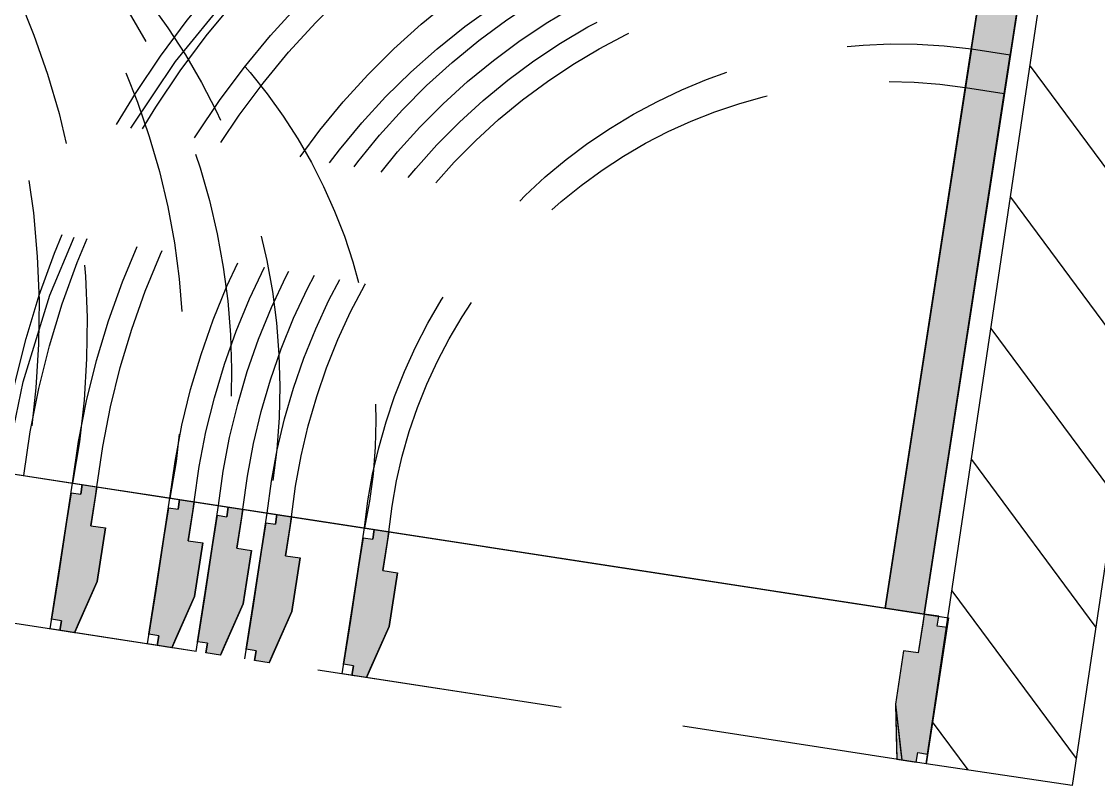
# Model space of a CAD drawing. Header units: millimetres. Extents: x 338 to 506, y 179 to 335.
# Drawn here: x 413.306 to 414.4, y 222.064 to 222.84 of the extents above; entities that cross this region are included whole.
import ezdxf

# ---------------------------------------------------------------- set-up
doc = ezdxf.new("R2010")
doc.units = ezdxf.units.MM
doc.linetypes.add('HIDDEN', pattern=[0.375, 0.25, -0.125])
doc.layers.add('A-DOOR', color=3, linetype='Continuous')
doc.layers.add('MUROS', color=32, linetype='Continuous')

# ---------------------------------------------------------------- blocks, each defined once
blk = doc.blocks.new('*X928')
at = {"color": 0}
for p, q in [((43.0684, 77.7079, -0.0017), (43.0254, 77.6649, -0.0017)), ((43.2031, 77.7079, -0.0017), (43.0531, 77.5579, -0.0017)), ((43.3378, 77.7079, -0.0017), (43.1878, 77.5579, -0.0017)), ((43.4725, 77.7079, -0.0017), (43.3225, 77.5579, -0.0017)), ((43.6072, 77.7079, -0.0017), (43.4572, 77.5579, -0.0017)), ((43.7419, 77.7079, -0.0017), (43.5919, 77.5579, -0.0017)), ((43.8766, 77.7079, -0.0017), (43.7266, 77.5579, -0.0017)), ((44.0113, 77.7079, -0.0017), (43.8613, 77.5579, -0.0017)), ((44.146, 77.7079, -0.0017), (43.996, 77.5579, -0.0017)), ((44.1704, 77.5976, -0.0017), (44.1307, 77.5579, -0.0017))]:
    blk.add_line(p, q, dxfattribs=at)
blk = doc.blocks.new('*U1258')
at = {"color": 7, "linetype": 'Continuous'}
for p, q in [((0.575, -0.01), (0.575, 0)), ((0.59, 0), (0.59, -0.01)), ((0.575, -0.04), (0.575, -0.01)), ((0.6, -0.01), (0.6, -0.04)), ((0.56, -0.095), (0.56, -0.04)), ((0.6, -0.04), (0.6, -0.095)), ((0.5723, -0.14), (0.56, -0.095)), ((0.6, -0.095), (0.6, -0.14)), ((0.575, -0.15), (0.5723, -0.14)), ((0.59, -0.14), (0.59, -0.15))]:
    blk.add_line(p, q, dxfattribs=at)
at = {"color": 7, "linetype": 'Continuous', "extrusion": (0, 0, -1)}
for points in [[(-0.575, 0), (-0.59, -0.01), (-0.575, -0.01)], [(-0.575, 0), (-0.59, 0), (-0.59, -0.01)], [(-0.575, -0.01), (-0.6, -0.04), (-0.575, -0.04)], [(-0.575, -0.01), (-0.6, -0.01), (-0.6, -0.04)], [(-0.56, -0.04), (-0.6, -0.095), (-0.56, -0.095)], [(-0.56, -0.04), (-0.6, -0.04), (-0.6, -0.095)], [(-0.56, -0.095), (-0.6, -0.14), (-0.5723, -0.14)], [(-0.56, -0.095), (-0.6, -0.095), (-0.6, -0.14)], [(-0.5723, -0.14), (-0.59, -0.15), (-0.575, -0.15)], [(-0.5723, -0.14), (-0.59, -0.14), (-0.59, -0.15)]]:
    blk.add_solid(points, dxfattribs=at)
blk = doc.blocks.new('*U1259')
at = {"color": 7, "linetype": 'Continuous'}
for p, q in [((0.025, 0), (0.025, 0.535)), ((0.065, 0.535), (0.065, 0))]:
    blk.add_line(p, q, dxfattribs=at)
at = {"color": 7, "linetype": 'Continuous', "extrusion": (0, 0, -1)}
for points in [[(-0.025, 0.535), (-0.065, 0), (-0.025, 0)], [(-0.025, 0.535), (-0.065, 0.535), (-0.065, 0)]]:
    blk.add_solid(points, dxfattribs=at)
blk = doc.blocks.new('*U1260')
at = {"color": 7, "linetype": 'Continuous'}
for p, q in [((0.01, -0.01), (0.01, 0)), ((0.025, 0), (0.025, -0.01)), ((0, -0.04), (0, -0.01)), ((0.025, -0.01), (0.025, -0.04)), ((0, -0.095), (0, -0.04)), ((0.04, -0.04), (0.04, -0.095)), ((0, -0.14), (0, -0.095)), ((0.04, -0.095), (0.0277, -0.14)), ((0.01, -0.15), (0.01, -0.14)), ((0.0277, -0.14), (0.025, -0.15))]:
    blk.add_line(p, q, dxfattribs=at)
at = {"color": 7, "linetype": 'Continuous', "extrusion": (0, 0, -1)}
for points in [[(-0.01, 0), (-0.025, -0.01), (-0.01, -0.01)], [(-0.01, 0), (-0.025, 0), (-0.025, -0.01)], [(0, -0.01), (-0.025, -0.04), (0, -0.04)], [(0, -0.01), (-0.025, -0.01), (-0.025, -0.04)], [(0, -0.04), (-0.04, -0.095), (0, -0.095)], [(0, -0.04), (-0.04, -0.04), (-0.04, -0.095)], [(0, -0.095), (-0.0277, -0.14), (0, -0.14)], [(0, -0.095), (-0.04, -0.095), (-0.0277, -0.14)], [(-0.01, -0.14), (-0.025, -0.15), (-0.01, -0.15)], [(-0.01, -0.14), (-0.0277, -0.14), (-0.025, -0.15)]]:
    blk.add_solid(points, dxfattribs=at)
blk = doc.blocks.new('*U1261')
at = {"color": 7, "linetype": 'Continuous'}
for p, q in [((0.025, 0), (0.025, 0.65)), ((0.065, 0.65), (0.065, 0))]:
    blk.add_line(p, q, dxfattribs=at)
at = {"color": 7, "linetype": 'Continuous', "extrusion": (0, 0, -1)}
for points in [[(-0.025, 0.65), (-0.065, 0), (-0.025, 0)], [(-0.025, 0.65), (-0.065, 0.65), (-0.065, 0)]]:
    blk.add_solid(points, dxfattribs=at)
blk = doc.blocks.new('*U1262')
at = {"color": 7, "linetype": 'Continuous'}
for p, q in [((0.675, -0.01), (0.675, 0)), ((0.69, 0), (0.69, -0.01)), ((0.675, -0.04), (0.675, -0.01)), ((0.7, -0.01), (0.7, -0.04)), ((0.66, -0.095), (0.66, -0.04)), ((0.7, -0.04), (0.7, -0.095)), ((0.6723, -0.14), (0.66, -0.095)), ((0.7, -0.095), (0.7, -0.14)), ((0.675, -0.15), (0.6723, -0.14)), ((0.69, -0.14), (0.69, -0.15))]:
    blk.add_line(p, q, dxfattribs=at)
at = {"color": 7, "linetype": 'Continuous', "extrusion": (0, 0, -1)}
for points in [[(-0.675, 0), (-0.69, -0.01), (-0.675, -0.01)], [(-0.675, 0), (-0.69, 0), (-0.69, -0.01)], [(-0.675, -0.01), (-0.7, -0.04), (-0.675, -0.04)], [(-0.675, -0.01), (-0.7, -0.01), (-0.7, -0.04)], [(-0.66, -0.04), (-0.7, -0.095), (-0.66, -0.095)], [(-0.66, -0.04), (-0.7, -0.04), (-0.7, -0.095)], [(-0.66, -0.095), (-0.7, -0.14), (-0.6723, -0.14)], [(-0.66, -0.095), (-0.7, -0.095), (-0.7, -0.14)], [(-0.6723, -0.14), (-0.69, -0.15), (-0.675, -0.15)], [(-0.6723, -0.14), (-0.69, -0.14), (-0.69, -0.15)]]:
    blk.add_solid(points, dxfattribs=at)
blk = doc.blocks.new('*U1263')
at = {"color": 7, "linetype": 'Continuous'}
for p, q in [((0.01, -0.01), (0.01, 0)), ((0.025, 0), (0.025, -0.01)), ((0, -0.04), (0, -0.01)), ((0.025, -0.01), (0.025, -0.04)), ((0, -0.095), (0, -0.04)), ((0.04, -0.04), (0.04, -0.095)), ((0, -0.14), (0, -0.095)), ((0.04, -0.095), (0.0277, -0.14)), ((0.01, -0.15), (0.01, -0.14)), ((0.0277, -0.14), (0.025, -0.15))]:
    blk.add_line(p, q, dxfattribs=at)
at = {"color": 7, "linetype": 'Continuous', "extrusion": (0, 0, -1)}
for points in [[(-0.01, 0), (-0.025, -0.01), (-0.01, -0.01)], [(-0.01, 0), (-0.025, 0), (-0.025, -0.01)], [(0, -0.01), (-0.025, -0.04), (0, -0.04)], [(0, -0.01), (-0.025, -0.01), (-0.025, -0.04)], [(0, -0.04), (-0.04, -0.095), (0, -0.095)], [(0, -0.04), (-0.04, -0.04), (-0.04, -0.095)], [(0, -0.095), (-0.0277, -0.14), (0, -0.14)], [(0, -0.095), (-0.04, -0.095), (-0.0277, -0.14)], [(-0.01, -0.14), (-0.025, -0.15), (-0.01, -0.15)], [(-0.01, -0.14), (-0.0277, -0.14), (-0.025, -0.15)]]:
    blk.add_solid(points, dxfattribs=at)
blk = doc.blocks.new('*U1264')
at = {"color": 7, "linetype": 'Continuous'}
for p, q in [((0.775, -0.01), (0.775, 0)), ((0.79, 0), (0.79, -0.01)), ((0.775, -0.04), (0.775, -0.01)), ((0.8, -0.01), (0.8, -0.04)), ((0.76, -0.095), (0.76, -0.04)), ((0.8, -0.04), (0.8, -0.095)), ((0.7723, -0.14), (0.76, -0.095)), ((0.8, -0.095), (0.8, -0.14)), ((0.775, -0.15), (0.7723, -0.14)), ((0.79, -0.14), (0.79, -0.15))]:
    blk.add_line(p, q, dxfattribs=at)
at = {"color": 7, "linetype": 'Continuous', "extrusion": (0, 0, -1)}
for points in [[(-0.775, 0), (-0.79, -0.01), (-0.775, -0.01)], [(-0.775, 0), (-0.79, 0), (-0.79, -0.01)], [(-0.775, -0.01), (-0.8, -0.04), (-0.775, -0.04)], [(-0.775, -0.01), (-0.8, -0.01), (-0.8, -0.04)], [(-0.76, -0.04), (-0.8, -0.095), (-0.76, -0.095)], [(-0.76, -0.04), (-0.8, -0.04), (-0.8, -0.095)], [(-0.76, -0.095), (-0.8, -0.14), (-0.7723, -0.14)], [(-0.76, -0.095), (-0.8, -0.095), (-0.8, -0.14)], [(-0.7723, -0.14), (-0.79, -0.15), (-0.775, -0.15)], [(-0.7723, -0.14), (-0.79, -0.14), (-0.79, -0.15)]]:
    blk.add_solid(points, dxfattribs=at)
blk = doc.blocks.new('*U1265')
at = {"color": 7, "linetype": 'Continuous'}
for p, q in [((0.775, -0.01), (0.775, 0)), ((0.79, 0), (0.79, -0.01)), ((0.775, -0.04), (0.775, -0.01)), ((0.8, -0.01), (0.8, -0.04)), ((0.76, -0.095), (0.76, -0.04)), ((0.8, -0.04), (0.8, -0.095)), ((0.7723, -0.14), (0.76, -0.095)), ((0.8, -0.095), (0.8, -0.14)), ((0.775, -0.15), (0.7723, -0.14)), ((0.79, -0.14), (0.79, -0.15))]:
    blk.add_line(p, q, dxfattribs=at)
at = {"color": 7, "linetype": 'Continuous', "extrusion": (0, 0, -1)}
for points in [[(-0.775, 0), (-0.79, -0.01), (-0.775, -0.01)], [(-0.775, 0), (-0.79, 0), (-0.79, -0.01)], [(-0.775, -0.01), (-0.8, -0.04), (-0.775, -0.04)], [(-0.775, -0.01), (-0.8, -0.01), (-0.8, -0.04)], [(-0.76, -0.04), (-0.8, -0.095), (-0.76, -0.095)], [(-0.76, -0.04), (-0.8, -0.04), (-0.8, -0.095)], [(-0.76, -0.095), (-0.8, -0.14), (-0.7723, -0.14)], [(-0.76, -0.095), (-0.8, -0.095), (-0.8, -0.14)], [(-0.7723, -0.14), (-0.79, -0.15), (-0.775, -0.15)], [(-0.7723, -0.14), (-0.79, -0.14), (-0.79, -0.15)]]:
    blk.add_solid(points, dxfattribs=at)
blk = doc.blocks.new('*U1266')
at = {"color": 7, "linetype": 'Continuous'}
for p, q in [((0.01, -0.01), (0.01, 0)), ((0.025, 0), (0.025, -0.01)), ((0, -0.04), (0, -0.01)), ((0.025, -0.01), (0.025, -0.04)), ((0, -0.095), (0, -0.04)), ((0.04, -0.04), (0.04, -0.095)), ((0, -0.14), (0, -0.095)), ((0.04, -0.095), (0.0277, -0.14)), ((0.01, -0.15), (0.01, -0.14)), ((0.0277, -0.14), (0.025, -0.15))]:
    blk.add_line(p, q, dxfattribs=at)
at = {"color": 7, "linetype": 'Continuous', "extrusion": (0, 0, -1)}
for points in [[(-0.01, 0), (-0.025, -0.01), (-0.01, -0.01)], [(-0.01, 0), (-0.025, 0), (-0.025, -0.01)], [(0, -0.01), (-0.025, -0.04), (0, -0.04)], [(0, -0.01), (-0.025, -0.01), (-0.025, -0.04)], [(0, -0.04), (-0.04, -0.095), (0, -0.095)], [(0, -0.04), (-0.04, -0.04), (-0.04, -0.095)], [(0, -0.095), (-0.0277, -0.14), (0, -0.14)], [(0, -0.095), (-0.04, -0.095), (-0.0277, -0.14)], [(-0.01, -0.14), (-0.025, -0.15), (-0.01, -0.15)], [(-0.01, -0.14), (-0.0277, -0.14), (-0.025, -0.15)]]:
    blk.add_solid(points, dxfattribs=at)
blk = doc.blocks.new('*U1267')
at = {"color": 7, "linetype": 'Continuous'}
for p, q in [((0.01, -0.01), (0.01, 0)), ((0.025, 0), (0.025, -0.01)), ((0, -0.04), (0, -0.01)), ((0.025, -0.01), (0.025, -0.04)), ((0, -0.095), (0, -0.04)), ((0.04, -0.04), (0.04, -0.095)), ((0, -0.14), (0, -0.095)), ((0.04, -0.095), (0.0277, -0.14)), ((0.01, -0.15), (0.01, -0.14)), ((0.0277, -0.14), (0.025, -0.15))]:
    blk.add_line(p, q, dxfattribs=at)
at = {"color": 7, "linetype": 'Continuous', "extrusion": (0, 0, -1)}
for points in [[(-0.01, 0), (-0.025, -0.01), (-0.01, -0.01)], [(-0.01, 0), (-0.025, 0), (-0.025, -0.01)], [(0, -0.01), (-0.025, -0.04), (0, -0.04)], [(0, -0.01), (-0.025, -0.01), (-0.025, -0.04)], [(0, -0.04), (-0.04, -0.095), (0, -0.095)], [(0, -0.04), (-0.04, -0.04), (-0.04, -0.095)], [(0, -0.095), (-0.0277, -0.14), (0, -0.14)], [(0, -0.095), (-0.04, -0.095), (-0.0277, -0.14)], [(-0.01, -0.14), (-0.025, -0.15), (-0.01, -0.15)], [(-0.01, -0.14), (-0.0277, -0.14), (-0.025, -0.15)]]:
    blk.add_solid(points, dxfattribs=at)
blk = doc.blocks.new('*U1268')
at = {"color": 7, "linetype": 'Continuous'}
for p, q in [((0.025, 0), (0.025, 0.735)), ((0.065, 0.735), (0.065, 0))]:
    blk.add_line(p, q, dxfattribs=at)
at = {"color": 7, "linetype": 'Continuous', "extrusion": (0, 0, -1)}
for points in [[(-0.025, 0.735), (-0.065, 0), (-0.025, 0)], [(-0.025, 0.735), (-0.065, 0.735), (-0.065, 0)]]:
    blk.add_solid(points, dxfattribs=at)
blk = doc.blocks.new('*U1269')
at = {"color": 7, "linetype": 'Continuous'}
for p, q in [((0.025, 0), (0.025, 0.85)), ((0.065, 0.85), (0.065, 0))]:
    blk.add_line(p, q, dxfattribs=at)
at = {"color": 7, "linetype": 'Continuous', "extrusion": (0, 0, -1)}
for points in [[(-0.025, 0.85), (-0.065, 0), (-0.025, 0)], [(-0.025, 0.85), (-0.065, 0.85), (-0.065, 0)]]:
    blk.add_solid(points, dxfattribs=at)
blk = doc.blocks.new('*U1270')
at = {"color": 7, "linetype": 'Continuous'}
for p, q in [((0.875, -0.01), (0.875, 0)), ((0.875, -0.04), (0.875, -0.01)), ((0.89, 0), (0.89, -0.01)), ((0.9, -0.01), (0.9, -0.04)), ((0.86, -0.095), (0.86, -0.04)), ((0.9, -0.04), (0.9, -0.095)), ((0.8723, -0.14), (0.86, -0.095)), ((0.9, -0.095), (0.9, -0.14)), ((0.875, -0.15), (0.8723, -0.14)), ((0.89, -0.14), (0.89, -0.15))]:
    blk.add_line(p, q, dxfattribs=at)
at = {"color": 7, "linetype": 'Continuous', "extrusion": (0, 0, -1)}
for points in [[(-0.875, 0), (-0.89, -0.01), (-0.875, -0.01)], [(-0.875, 0), (-0.89, 0), (-0.89, -0.01)], [(-0.875, -0.01), (-0.9, -0.04), (-0.875, -0.04)], [(-0.875, -0.01), (-0.9, -0.01), (-0.9, -0.04)], [(-0.86, -0.04), (-0.9, -0.095), (-0.86, -0.095)], [(-0.86, -0.04), (-0.9, -0.04), (-0.9, -0.095)], [(-0.86, -0.095), (-0.9, -0.14), (-0.8723, -0.14)], [(-0.86, -0.095), (-0.9, -0.095), (-0.9, -0.14)], [(-0.8723, -0.14), (-0.89, -0.15), (-0.875, -0.15)], [(-0.8723, -0.14), (-0.89, -0.14), (-0.89, -0.15)]]:
    blk.add_solid(points, dxfattribs=at)
blk = doc.blocks.new('*U1271')
at = {"color": 7, "linetype": 'Continuous'}
for p, q in [((0.875, -0.01), (0.875, 0)), ((0.89, 0), (0.89, -0.01)), ((0.875, -0.04), (0.875, -0.01)), ((0.9, -0.01), (0.9, -0.04)), ((0.86, -0.095), (0.86, -0.04)), ((0.9, -0.04), (0.9, -0.095)), ((0.8723, -0.14), (0.86, -0.095)), ((0.9, -0.095), (0.9, -0.14)), ((0.875, -0.15), (0.8723, -0.14)), ((0.89, -0.14), (0.89, -0.15))]:
    blk.add_line(p, q, dxfattribs=at)
at = {"color": 7, "linetype": 'Continuous', "extrusion": (0, 0, -1)}
for points in [[(-0.875, 0), (-0.89, -0.01), (-0.875, -0.01)], [(-0.875, 0), (-0.89, 0), (-0.89, -0.01)], [(-0.875, -0.01), (-0.9, -0.04), (-0.875, -0.04)], [(-0.875, -0.01), (-0.9, -0.01), (-0.9, -0.04)], [(-0.86, -0.04), (-0.9, -0.095), (-0.86, -0.095)], [(-0.86, -0.04), (-0.9, -0.04), (-0.9, -0.095)], [(-0.86, -0.095), (-0.9, -0.14), (-0.8723, -0.14)], [(-0.86, -0.095), (-0.9, -0.095), (-0.9, -0.14)], [(-0.8723, -0.14), (-0.89, -0.15), (-0.875, -0.15)], [(-0.8723, -0.14), (-0.89, -0.14), (-0.89, -0.15)]]:
    blk.add_solid(points, dxfattribs=at)
blk = doc.blocks.new('*U1272')
at = {"color": 7, "linetype": 'Continuous'}
for p, q in [((0.01, -0.01), (0.01, 0)), ((0.025, 0), (0.025, -0.01)), ((0, -0.04), (0, -0.01)), ((0.025, -0.01), (0.025, -0.04)), ((0, -0.095), (0, -0.04)), ((0.04, -0.04), (0.04, -0.095)), ((0, -0.14), (0, -0.095)), ((0.04, -0.095), (0.0277, -0.14)), ((0.01, -0.15), (0.01, -0.14)), ((0.0277, -0.14), (0.025, -0.15))]:
    blk.add_line(p, q, dxfattribs=at)
at = {"color": 7, "linetype": 'Continuous', "extrusion": (0, 0, -1)}
for points in [[(-0.01, 0), (-0.025, -0.01), (-0.01, -0.01)], [(-0.01, 0), (-0.025, 0), (-0.025, -0.01)], [(0, -0.01), (-0.025, -0.04), (0, -0.04)], [(0, -0.01), (-0.025, -0.01), (-0.025, -0.04)], [(0, -0.04), (-0.04, -0.095), (0, -0.095)], [(0, -0.04), (-0.04, -0.04), (-0.04, -0.095)], [(0, -0.095), (-0.0277, -0.14), (0, -0.14)], [(0, -0.095), (-0.04, -0.095), (-0.0277, -0.14)], [(-0.01, -0.14), (-0.025, -0.15), (-0.01, -0.15)], [(-0.01, -0.14), (-0.0277, -0.14), (-0.025, -0.15)]]:
    blk.add_solid(points, dxfattribs=at)
blk = doc.blocks.new('*U1273')
at = {"color": 7, "linetype": 'Continuous'}
for p, q in [((0.01, -0.01), (0.01, 0)), ((0.025, 0), (0.025, -0.01)), ((0, -0.04), (0, -0.01)), ((0.025, -0.01), (0.025, -0.04)), ((0, -0.095), (0, -0.04)), ((0.04, -0.04), (0.04, -0.095)), ((0, -0.14), (0, -0.095)), ((0.04, -0.095), (0.0277, -0.14)), ((0.01, -0.15), (0.01, -0.14)), ((0.0277, -0.14), (0.025, -0.15))]:
    blk.add_line(p, q, dxfattribs=at)
at = {"color": 7, "linetype": 'Continuous', "extrusion": (0, 0, -1)}
for points in [[(-0.01, 0), (-0.025, -0.01), (-0.01, -0.01)], [(-0.01, 0), (-0.025, 0), (-0.025, -0.01)], [(0, -0.01), (-0.025, -0.04), (0, -0.04)], [(0, -0.01), (-0.025, -0.01), (-0.025, -0.04)], [(0, -0.04), (-0.04, -0.095), (0, -0.095)], [(0, -0.04), (-0.04, -0.04), (-0.04, -0.095)], [(0, -0.095), (-0.0277, -0.14), (0, -0.14)], [(0, -0.095), (-0.04, -0.095), (-0.0277, -0.14)], [(-0.01, -0.14), (-0.025, -0.15), (-0.01, -0.15)], [(-0.01, -0.14), (-0.0277, -0.14), (-0.025, -0.15)]]:
    blk.add_solid(points, dxfattribs=at)
blk = doc.blocks.new('*U1276')
at = {"color": 7, "linetype": 'Continuous'}
for p, q in [((0.01, -0.01), (0.01, 0)), ((0.025, 0), (0.025, -0.01)), ((0, -0.04), (0, -0.01)), ((0.025, -0.01), (0.025, -0.04)), ((0, -0.095), (0, -0.04)), ((0.04, -0.04), (0.04, -0.095)), ((0, -0.14), (0, -0.095)), ((0.04, -0.095), (0.0277, -0.14)), ((0.01, -0.15), (0.01, -0.14)), ((0.0277, -0.14), (0.025, -0.15))]:
    blk.add_line(p, q, dxfattribs=at)
at = {"color": 7, "linetype": 'Continuous', "extrusion": (0, 0, -1)}
for points in [[(-0.01, 0), (-0.025, -0.01), (-0.01, -0.01)], [(-0.01, 0), (-0.025, 0), (-0.025, -0.01)], [(0, -0.01), (-0.025, -0.04), (0, -0.04)], [(0, -0.01), (-0.025, -0.01), (-0.025, -0.04)], [(0, -0.04), (-0.04, -0.095), (0, -0.095)], [(0, -0.04), (-0.04, -0.04), (-0.04, -0.095)], [(0, -0.095), (-0.0277, -0.14), (0, -0.14)], [(0, -0.095), (-0.04, -0.095), (-0.0277, -0.14)], [(-0.01, -0.14), (-0.025, -0.15), (-0.01, -0.15)], [(-0.01, -0.14), (-0.0277, -0.14), (-0.025, -0.15)]]:
    blk.add_solid(points, dxfattribs=at)
blk = doc.blocks.new('*U1277')
at = {"color": 7, "linetype": 'Continuous'}
for p, q in [((0.01, -0.01), (0.01, 0)), ((0.025, 0), (0.025, -0.01)), ((0, -0.04), (0, -0.01)), ((0.025, -0.01), (0.025, -0.04)), ((0, -0.095), (0, -0.04)), ((0.04, -0.04), (0.04, -0.095)), ((0, -0.14), (0, -0.095)), ((0.04, -0.095), (0.0277, -0.14)), ((0.01, -0.15), (0.01, -0.14)), ((0.0277, -0.14), (0.025, -0.15))]:
    blk.add_line(p, q, dxfattribs=at)
at = {"color": 7, "linetype": 'Continuous', "extrusion": (0, 0, -1)}
for points in [[(-0.01, 0), (-0.025, -0.01), (-0.01, -0.01)], [(-0.01, 0), (-0.025, 0), (-0.025, -0.01)], [(0, -0.01), (-0.025, -0.04), (0, -0.04)], [(0, -0.01), (-0.025, -0.01), (-0.025, -0.04)], [(0, -0.04), (-0.04, -0.095), (0, -0.095)], [(0, -0.04), (-0.04, -0.04), (-0.04, -0.095)], [(0, -0.095), (-0.0277, -0.14), (0, -0.14)], [(0, -0.095), (-0.04, -0.095), (-0.0277, -0.14)], [(-0.01, -0.14), (-0.025, -0.15), (-0.01, -0.15)], [(-0.01, -0.14), (-0.0277, -0.14), (-0.025, -0.15)]]:
    blk.add_solid(points, dxfattribs=at)
blk = doc.blocks.new('*U1278')
at = {"color": 7, "linetype": 'Continuous'}
for p, q in [((0.025, 0), (0.025, 0.95)), ((0.065, 0.95), (0.065, 0))]:
    blk.add_line(p, q, dxfattribs=at)
at = {"color": 7, "linetype": 'Continuous', "extrusion": (0, 0, -1)}
for points in [[(-0.025, 0.95), (-0.065, 0), (-0.025, 0)], [(-0.025, 0.95), (-0.065, 0.95), (-0.065, 0)]]:
    blk.add_solid(points, dxfattribs=at)
blk = doc.blocks.new('*U1279')
at = {"color": 7, "linetype": 'Continuous'}
for p, q in [((0.025, 0), (0.025, 0.945)), ((0.065, 0.945), (0.065, 0))]:
    blk.add_line(p, q, dxfattribs=at)
at = {"color": 7, "linetype": 'Continuous', "extrusion": (0, 0, -1)}
for points in [[(-0.025, 0.945), (-0.065, 0), (-0.025, 0)], [(-0.025, 0.945), (-0.065, 0.945), (-0.065, 0)]]:
    blk.add_solid(points, dxfattribs=at)
blk = doc.blocks.new('*U1282')
at = {"color": 7, "linetype": 'Continuous'}
for p, q in [((0.01, -0.01), (0.01, 0)), ((0.025, 0), (0.025, -0.01)), ((0, -0.04), (0, -0.01)), ((0.025, -0.01), (0.025, -0.04)), ((0, -0.095), (0, -0.04)), ((0.04, -0.04), (0.04, -0.095)), ((0, -0.14), (0, -0.095)), ((0.04, -0.095), (0.0318, -0.14)), ((0.01, -0.15), (0.01, -0.14)), ((0.0318, -0.14), (0.03, -0.15))]:
    blk.add_line(p, q, dxfattribs=at)
at = {"color": 7, "linetype": 'Continuous', "extrusion": (0, 0, -1)}
for points in [[(-0.01, 0), (-0.025, -0.01), (-0.01, -0.01)], [(-0.01, 0), (-0.025, 0), (-0.025, -0.01)], [(0, -0.01), (-0.025, -0.04), (0, -0.04)], [(0, -0.01), (-0.025, -0.01), (-0.025, -0.04)], [(0, -0.04), (-0.04, -0.095), (0, -0.095)], [(0, -0.04), (-0.04, -0.04), (-0.04, -0.095)], [(0, -0.095), (-0.0318, -0.14), (0, -0.14)], [(0, -0.095), (-0.04, -0.095), (-0.0318, -0.14)], [(-0.01, -0.14), (-0.03, -0.15), (-0.01, -0.15)], [(-0.01, -0.14), (-0.0318, -0.14), (-0.03, -0.15)]]:
    blk.add_solid(points, dxfattribs=at)
blk = doc.blocks.new('*U1286')
at = {"color": 7, "linetype": 'Continuous'}
for p, q in [((0.025, 0), (0.025, 0.945)), ((0.065, 0.945), (0.065, 0))]:
    blk.add_line(p, q, dxfattribs=at)
at = {"color": 7, "linetype": 'Continuous', "extrusion": (0, 0, -1)}
for points in [[(-0.025, 0.945), (-0.065, 0), (-0.025, 0)], [(-0.025, 0.945), (-0.065, 0.945), (-0.065, 0)]]:
    blk.add_solid(points, dxfattribs=at)
blk = doc.blocks.new('*U1289')
at = {"color": 7, "linetype": 'Continuous'}
for p, q in [((0.01, -0.01), (0.01, 0)), ((0.025, 0), (0.025, -0.01)), ((0, -0.04), (0, -0.01)), ((0.025, -0.01), (0.025, -0.04)), ((0, -0.095), (0, -0.04)), ((0.04, -0.04), (0.04, -0.095)), ((0, -0.14), (0, -0.095)), ((0.04, -0.095), (0.0318, -0.14)), ((0.01, -0.15), (0.01, -0.14)), ((0.0318, -0.14), (0.03, -0.15))]:
    blk.add_line(p, q, dxfattribs=at)
at = {"color": 7, "linetype": 'Continuous', "extrusion": (0, 0, -1)}
for points in [[(-0.01, 0), (-0.025, -0.01), (-0.01, -0.01)], [(-0.01, 0), (-0.025, 0), (-0.025, -0.01)], [(0, -0.01), (-0.025, -0.04), (0, -0.04)], [(0, -0.01), (-0.025, -0.01), (-0.025, -0.04)], [(0, -0.04), (-0.04, -0.095), (0, -0.095)], [(0, -0.04), (-0.04, -0.04), (-0.04, -0.095)], [(0, -0.095), (-0.0318, -0.14), (0, -0.14)], [(0, -0.095), (-0.04, -0.095), (-0.0318, -0.14)], [(-0.01, -0.14), (-0.03, -0.15), (-0.01, -0.15)], [(-0.01, -0.14), (-0.0318, -0.14), (-0.03, -0.15)]]:
    blk.add_solid(points, dxfattribs=at)
blk = doc.blocks.new('*U1295')
at = {"color": 7, "linetype": 'Continuous'}
for p, q in [((0.025, 0), (0.025, 0.7)), ((0.065, 0.7), (0.065, 0))]:
    blk.add_line(p, q, dxfattribs=at)
at = {"color": 7, "linetype": 'Continuous', "extrusion": (0, 0, -1)}
for points in [[(-0.025, 0.7), (-0.065, 0), (-0.025, 0)], [(-0.025, 0.7), (-0.065, 0.7), (-0.065, 0)]]:
    blk.add_solid(points, dxfattribs=at)
blk = doc.blocks.new('*U1296')
at = {"color": 7, "linetype": 'Continuous'}
for p, q in [((0.725, -0.01), (0.725, 0)), ((0.74, 0), (0.74, -0.01)), ((0.725, -0.04), (0.725, -0.01)), ((0.75, -0.01), (0.75, -0.04)), ((0.71, -0.095), (0.71, -0.04)), ((0.75, -0.04), (0.75, -0.095)), ((0.7223, -0.14), (0.71, -0.095)), ((0.75, -0.095), (0.75, -0.14)), ((0.725, -0.15), (0.7223, -0.14)), ((0.74, -0.14), (0.74, -0.15))]:
    blk.add_line(p, q, dxfattribs=at)
at = {"color": 7, "linetype": 'Continuous', "extrusion": (0, 0, -1)}
for points in [[(-0.725, 0), (-0.74, -0.01), (-0.725, -0.01)], [(-0.725, 0), (-0.74, 0), (-0.74, -0.01)], [(-0.725, -0.01), (-0.75, -0.04), (-0.725, -0.04)], [(-0.725, -0.01), (-0.75, -0.01), (-0.75, -0.04)], [(-0.71, -0.04), (-0.75, -0.095), (-0.71, -0.095)], [(-0.71, -0.04), (-0.75, -0.04), (-0.75, -0.095)], [(-0.71, -0.095), (-0.75, -0.14), (-0.7223, -0.14)], [(-0.71, -0.095), (-0.75, -0.095), (-0.75, -0.14)], [(-0.7223, -0.14), (-0.74, -0.15), (-0.725, -0.15)], [(-0.7223, -0.14), (-0.74, -0.14), (-0.74, -0.15)]]:
    blk.add_solid(points, dxfattribs=at)
blk = doc.blocks.new('*U1297')
at = {"color": 7, "linetype": 'Continuous'}
for p, q in [((0.01, -0.01), (0.01, 0)), ((0.025, 0), (0.025, -0.01)), ((0, -0.04), (0, -0.01)), ((0.025, -0.01), (0.025, -0.04)), ((0, -0.095), (0, -0.04)), ((0.04, -0.04), (0.04, -0.095)), ((0, -0.14), (0, -0.095)), ((0.04, -0.095), (0.0277, -0.14)), ((0.01, -0.15), (0.01, -0.14)), ((0.0277, -0.14), (0.025, -0.15))]:
    blk.add_line(p, q, dxfattribs=at)
at = {"color": 7, "linetype": 'Continuous', "extrusion": (0, 0, -1)}
for points in [[(-0.01, 0), (-0.025, -0.01), (-0.01, -0.01)], [(-0.01, 0), (-0.025, 0), (-0.025, -0.01)], [(0, -0.01), (-0.025, -0.04), (0, -0.04)], [(0, -0.01), (-0.025, -0.01), (-0.025, -0.04)], [(0, -0.04), (-0.04, -0.095), (0, -0.095)], [(0, -0.04), (-0.04, -0.04), (-0.04, -0.095)], [(0, -0.095), (-0.0277, -0.14), (0, -0.14)], [(0, -0.095), (-0.04, -0.095), (-0.0277, -0.14)], [(-0.01, -0.14), (-0.025, -0.15), (-0.01, -0.15)], [(-0.01, -0.14), (-0.0277, -0.14), (-0.025, -0.15)]]:
    blk.add_solid(points, dxfattribs=at)
blk = doc.blocks.new('*U1298')
at = {"color": 7, "linetype": 'Continuous'}
for p, q in [((0.025, 0), (0.025, 0.575)), ((0.065, 0.575), (0.065, 0))]:
    blk.add_line(p, q, dxfattribs=at)
at = {"color": 7, "linetype": 'Continuous', "extrusion": (0, 0, -1)}
for points in [[(-0.025, 0.575), (-0.065, 0), (-0.025, 0)], [(-0.025, 0.575), (-0.065, 0.575), (-0.065, 0)]]:
    blk.add_solid(points, dxfattribs=at)
blk = doc.blocks.new('*U1299')
at = {"color": 7, "linetype": 'Continuous'}
for p, q in [((0.01, -0.01), (0.01, 0)), ((0.025, 0), (0.025, -0.01)), ((0, -0.04), (0, -0.01)), ((0.025, -0.01), (0.025, -0.04)), ((0, -0.095), (0, -0.04)), ((0.04, -0.04), (0.04, -0.095)), ((0, -0.14), (0, -0.095)), ((0.04, -0.095), (0.0318, -0.14)), ((0.01, -0.15), (0.01, -0.14)), ((0.0318, -0.14), (0.03, -0.15))]:
    blk.add_line(p, q, dxfattribs=at)
at = {"color": 7, "linetype": 'Continuous', "extrusion": (0, 0, -1)}
for points in [[(-0.01, 0), (-0.025, -0.01), (-0.01, -0.01)], [(-0.01, 0), (-0.025, 0), (-0.025, -0.01)], [(0, -0.01), (-0.025, -0.04), (0, -0.04)], [(0, -0.01), (-0.025, -0.01), (-0.025, -0.04)], [(0, -0.04), (-0.04, -0.095), (0, -0.095)], [(0, -0.04), (-0.04, -0.04), (-0.04, -0.095)], [(0, -0.095), (-0.0318, -0.14), (0, -0.14)], [(0, -0.095), (-0.04, -0.095), (-0.0318, -0.14)], [(-0.01, -0.14), (-0.03, -0.15), (-0.01, -0.15)], [(-0.01, -0.14), (-0.0318, -0.14), (-0.03, -0.15)]]:
    blk.add_solid(points, dxfattribs=at)
blk = doc.blocks.new('*U1302')
at = {"color": 7, "linetype": 'Continuous'}
for p, q in [((0.01, -0.01), (0.01, 0)), ((0.025, 0), (0.025, -0.01)), ((0, -0.04), (0, -0.01)), ((0.025, -0.01), (0.025, -0.04)), ((0, -0.095), (0, -0.04)), ((0.04, -0.04), (0.04, -0.095)), ((0, -0.14), (0, -0.095)), ((0.04, -0.095), (0.0277, -0.14)), ((0.01, -0.15), (0.01, -0.14)), ((0.0277, -0.14), (0.025, -0.15))]:
    blk.add_line(p, q, dxfattribs=at)
at = {"color": 7, "linetype": 'Continuous', "extrusion": (0, 0, -1)}
for points in [[(-0.01, 0), (-0.025, -0.01), (-0.01, -0.01)], [(-0.01, 0), (-0.025, 0), (-0.025, -0.01)], [(0, -0.01), (-0.025, -0.04), (0, -0.04)], [(0, -0.01), (-0.025, -0.01), (-0.025, -0.04)], [(0, -0.04), (-0.04, -0.095), (0, -0.095)], [(0, -0.04), (-0.04, -0.04), (-0.04, -0.095)], [(0, -0.095), (-0.0277, -0.14), (0, -0.14)], [(0, -0.095), (-0.04, -0.095), (-0.0277, -0.14)], [(-0.01, -0.14), (-0.025, -0.15), (-0.01, -0.15)], [(-0.01, -0.14), (-0.0277, -0.14), (-0.025, -0.15)]]:
    blk.add_solid(points, dxfattribs=at)
blk = doc.blocks.new('*U1303')
at = {"color": 7, "linetype": 'Continuous'}
for p, q in [((0.01, -0.01), (0.01, 0)), ((0.025, 0), (0.025, -0.01)), ((0, -0.04), (0, -0.01)), ((0.025, -0.01), (0.025, -0.04)), ((0, -0.095), (0, -0.04)), ((0.04, -0.04), (0.04, -0.095)), ((0, -0.14), (0, -0.095)), ((0.04, -0.095), (0.0277, -0.14)), ((0.01, -0.15), (0.01, -0.14)), ((0.0277, -0.14), (0.025, -0.15))]:
    blk.add_line(p, q, dxfattribs=at)
at = {"color": 7, "linetype": 'Continuous', "extrusion": (0, 0, -1)}
for points in [[(-0.01, 0), (-0.025, -0.01), (-0.01, -0.01)], [(-0.01, 0), (-0.025, 0), (-0.025, -0.01)], [(0, -0.01), (-0.025, -0.04), (0, -0.04)], [(0, -0.01), (-0.025, -0.01), (-0.025, -0.04)], [(0, -0.04), (-0.04, -0.095), (0, -0.095)], [(0, -0.04), (-0.04, -0.04), (-0.04, -0.095)], [(0, -0.095), (-0.0277, -0.14), (0, -0.14)], [(0, -0.095), (-0.04, -0.095), (-0.0277, -0.14)], [(-0.01, -0.14), (-0.025, -0.15), (-0.01, -0.15)], [(-0.01, -0.14), (-0.0277, -0.14), (-0.025, -0.15)]]:
    blk.add_solid(points, dxfattribs=at)
blk = doc.blocks.new('*U1304')
at = {"color": 7, "linetype": 'Continuous'}
for p, q in [((0.025, 0), (0.025, 0.775)), ((0.065, 0.775), (0.065, 0))]:
    blk.add_line(p, q, dxfattribs=at)
at = {"color": 7, "linetype": 'Continuous', "extrusion": (0, 0, -1)}
for points in [[(-0.025, 0.775), (-0.065, 0), (-0.025, 0)], [(-0.025, 0.775), (-0.065, 0.775), (-0.065, 0)]]:
    blk.add_solid(points, dxfattribs=at)
blk = doc.blocks.new('*U1308')
at = {"color": 7, "linetype": 'Continuous'}
for p, q in [((0.01, -0.01), (0.01, 0)), ((0.025, 0), (0.025, -0.01)), ((0, -0.04), (0, -0.01)), ((0.025, -0.01), (0.025, -0.04)), ((0, -0.095), (0, -0.04)), ((0.04, -0.04), (0.04, -0.095)), ((0, -0.14), (0, -0.095)), ((0.04, -0.095), (0.0277, -0.14)), ((0.01, -0.15), (0.01, -0.14)), ((0.0277, -0.14), (0.025, -0.15))]:
    blk.add_line(p, q, dxfattribs=at)
at = {"color": 7, "linetype": 'Continuous', "extrusion": (0, 0, -1)}
for points in [[(-0.01, 0), (-0.025, -0.01), (-0.01, -0.01)], [(-0.01, 0), (-0.025, 0), (-0.025, -0.01)], [(0, -0.01), (-0.025, -0.04), (0, -0.04)], [(0, -0.01), (-0.025, -0.01), (-0.025, -0.04)], [(0, -0.04), (-0.04, -0.095), (0, -0.095)], [(0, -0.04), (-0.04, -0.04), (-0.04, -0.095)], [(0, -0.095), (-0.0277, -0.14), (0, -0.14)], [(0, -0.095), (-0.04, -0.095), (-0.0277, -0.14)], [(-0.01, -0.14), (-0.025, -0.15), (-0.01, -0.15)], [(-0.01, -0.14), (-0.0277, -0.14), (-0.025, -0.15)]]:
    blk.add_solid(points, dxfattribs=at)
blk = doc.blocks.new('*U1309')
at = {"color": 7, "linetype": 'Continuous'}
for p, q in [((0.01, -0.01), (0.01, 0)), ((0.025, 0), (0.025, -0.01)), ((0, -0.04), (0, -0.01)), ((0.025, -0.01), (0.025, -0.04)), ((0, -0.095), (0, -0.04)), ((0.04, -0.04), (0.04, -0.095)), ((0, -0.14), (0, -0.095)), ((0.04, -0.095), (0.0277, -0.14)), ((0.01, -0.15), (0.01, -0.14)), ((0.0277, -0.14), (0.025, -0.15))]:
    blk.add_line(p, q, dxfattribs=at)
at = {"color": 7, "linetype": 'Continuous', "extrusion": (0, 0, -1)}
for points in [[(-0.01, 0), (-0.025, -0.01), (-0.01, -0.01)], [(-0.01, 0), (-0.025, 0), (-0.025, -0.01)], [(0, -0.01), (-0.025, -0.04), (0, -0.04)], [(0, -0.01), (-0.025, -0.01), (-0.025, -0.04)], [(0, -0.04), (-0.04, -0.095), (0, -0.095)], [(0, -0.04), (-0.04, -0.04), (-0.04, -0.095)], [(0, -0.095), (-0.0277, -0.14), (0, -0.14)], [(0, -0.095), (-0.04, -0.095), (-0.0277, -0.14)], [(-0.01, -0.14), (-0.025, -0.15), (-0.01, -0.15)], [(-0.01, -0.14), (-0.0277, -0.14), (-0.025, -0.15)]]:
    blk.add_solid(points, dxfattribs=at)
blk = doc.blocks.new('*U1311')
at = {"color": 7, "linetype": 'Continuous'}
for p, q in [((0.025, 0), (0.025, 0.925)), ((0.065, 0.925), (0.065, 0))]:
    blk.add_line(p, q, dxfattribs=at)
at = {"color": 7, "linetype": 'Continuous', "extrusion": (0, 0, -1)}
for points in [[(-0.025, 0.925), (-0.065, 0), (-0.025, 0)], [(-0.025, 0.925), (-0.065, 0.925), (-0.065, 0)]]:
    blk.add_solid(points, dxfattribs=at)
blk = doc.blocks.new('*U1314')
at = {"color": 7, "linetype": 'Continuous'}
for p, q in [((0.01, -0.01), (0.01, 0)), ((0.025, 0), (0.025, -0.01)), ((0, -0.04), (0, -0.01)), ((0.025, -0.01), (0.025, -0.04)), ((0, -0.095), (0, -0.04)), ((0.04, -0.04), (0.04, -0.095)), ((0, -0.14), (0, -0.095)), ((0.04, -0.095), (0.0277, -0.14)), ((0.01, -0.15), (0.01, -0.14)), ((0.0277, -0.14), (0.025, -0.15))]:
    blk.add_line(p, q, dxfattribs=at)
at = {"color": 7, "linetype": 'Continuous', "extrusion": (0, 0, -1)}
for points in [[(-0.01, 0), (-0.025, -0.01), (-0.01, -0.01)], [(-0.01, 0), (-0.025, 0), (-0.025, -0.01)], [(0, -0.01), (-0.025, -0.04), (0, -0.04)], [(0, -0.01), (-0.025, -0.01), (-0.025, -0.04)], [(0, -0.04), (-0.04, -0.095), (0, -0.095)], [(0, -0.04), (-0.04, -0.04), (-0.04, -0.095)], [(0, -0.095), (-0.0277, -0.14), (0, -0.14)], [(0, -0.095), (-0.04, -0.095), (-0.0277, -0.14)], [(-0.01, -0.14), (-0.025, -0.15), (-0.01, -0.15)], [(-0.01, -0.14), (-0.0277, -0.14), (-0.025, -0.15)]]:
    blk.add_solid(points, dxfattribs=at)
blk = doc.blocks.new('*U1315')
at = {"color": 7, "linetype": 'Continuous'}
for p, q in [((0.01, -0.01), (0.01, 0)), ((0.025, 0), (0.025, -0.01)), ((0, -0.04), (0, -0.01)), ((0.025, -0.01), (0.025, -0.04)), ((0, -0.095), (0, -0.04)), ((0.04, -0.04), (0.04, -0.095)), ((0, -0.14), (0, -0.095)), ((0.04, -0.095), (0.0277, -0.14)), ((0.01, -0.15), (0.01, -0.14)), ((0.0277, -0.14), (0.025, -0.15))]:
    blk.add_line(p, q, dxfattribs=at)
at = {"color": 7, "linetype": 'Continuous', "extrusion": (0, 0, -1)}
for points in [[(-0.01, 0), (-0.025, -0.01), (-0.01, -0.01)], [(-0.01, 0), (-0.025, 0), (-0.025, -0.01)], [(0, -0.01), (-0.025, -0.04), (0, -0.04)], [(0, -0.01), (-0.025, -0.01), (-0.025, -0.04)], [(0, -0.04), (-0.04, -0.095), (0, -0.095)], [(0, -0.04), (-0.04, -0.04), (-0.04, -0.095)], [(0, -0.095), (-0.0277, -0.14), (0, -0.14)], [(0, -0.095), (-0.04, -0.095), (-0.0277, -0.14)], [(-0.01, -0.14), (-0.025, -0.15), (-0.01, -0.15)], [(-0.01, -0.14), (-0.0277, -0.14), (-0.025, -0.15)]]:
    blk.add_solid(points, dxfattribs=at)
blk = doc.blocks.new('*U1317')
at = {"color": 7, "linetype": 'Continuous'}
for p, q in [((0.025, 0), (0.025, 0.675)), ((0.065, 0.675), (0.065, 0))]:
    blk.add_line(p, q, dxfattribs=at)
at = {"color": 7, "linetype": 'Continuous', "extrusion": (0, 0, -1)}
for points in [[(-0.025, 0.675), (-0.065, 0), (-0.025, 0)], [(-0.025, 0.675), (-0.065, 0.675), (-0.065, 0)]]:
    blk.add_solid(points, dxfattribs=at)
blk = doc.blocks.new('*U1320')
at = {"color": 7, "linetype": 'Continuous'}
for p, q in [((0.01, -0.01), (0.01, 0)), ((0.025, 0), (0.025, -0.01)), ((0, -0.04), (0, -0.01)), ((0.025, -0.01), (0.025, -0.04)), ((0, -0.095), (0, -0.04)), ((0.04, -0.04), (0.04, -0.095)), ((0, -0.14), (0, -0.095)), ((0.04, -0.095), (0.0277, -0.14)), ((0.01, -0.15), (0.01, -0.14)), ((0.0277, -0.14), (0.025, -0.15))]:
    blk.add_line(p, q, dxfattribs=at)
at = {"color": 7, "linetype": 'Continuous', "extrusion": (0, 0, -1)}
for points in [[(-0.01, 0), (-0.025, -0.01), (-0.01, -0.01)], [(-0.01, 0), (-0.025, 0), (-0.025, -0.01)], [(0, -0.01), (-0.025, -0.04), (0, -0.04)], [(0, -0.01), (-0.025, -0.01), (-0.025, -0.04)], [(0, -0.04), (-0.04, -0.095), (0, -0.095)], [(0, -0.04), (-0.04, -0.04), (-0.04, -0.095)], [(0, -0.095), (-0.0277, -0.14), (0, -0.14)], [(0, -0.095), (-0.04, -0.095), (-0.0277, -0.14)], [(-0.01, -0.14), (-0.025, -0.15), (-0.01, -0.15)], [(-0.01, -0.14), (-0.0277, -0.14), (-0.025, -0.15)]]:
    blk.add_solid(points, dxfattribs=at)
blk = doc.blocks.new('*U1321')
at = {"color": 7, "linetype": 'Continuous'}
for p, q in [((0.01, -0.01), (0.01, 0)), ((0.025, 0), (0.025, -0.01)), ((0, -0.04), (0, -0.01)), ((0.025, -0.01), (0.025, -0.04)), ((0, -0.095), (0, -0.04)), ((0.04, -0.04), (0.04, -0.095)), ((0, -0.14), (0, -0.095)), ((0.04, -0.095), (0.0277, -0.14)), ((0.01, -0.15), (0.01, -0.14)), ((0.0277, -0.14), (0.025, -0.15))]:
    blk.add_line(p, q, dxfattribs=at)
at = {"color": 7, "linetype": 'Continuous', "extrusion": (0, 0, -1)}
for points in [[(-0.01, 0), (-0.025, -0.01), (-0.01, -0.01)], [(-0.01, 0), (-0.025, 0), (-0.025, -0.01)], [(0, -0.01), (-0.025, -0.04), (0, -0.04)], [(0, -0.01), (-0.025, -0.01), (-0.025, -0.04)], [(0, -0.04), (-0.04, -0.095), (0, -0.095)], [(0, -0.04), (-0.04, -0.04), (-0.04, -0.095)], [(0, -0.095), (-0.0277, -0.14), (0, -0.14)], [(0, -0.095), (-0.04, -0.095), (-0.0277, -0.14)], [(-0.01, -0.14), (-0.025, -0.15), (-0.01, -0.15)], [(-0.01, -0.14), (-0.0277, -0.14), (-0.025, -0.15)]]:
    blk.add_solid(points, dxfattribs=at)
blk = doc.blocks.new('*U1323')
at = {"color": 7, "linetype": 'Continuous'}
for p, q in [((0.025, 0), (0.025, 0.725)), ((0.065, 0.725), (0.065, 0))]:
    blk.add_line(p, q, dxfattribs=at)
at = {"color": 7, "linetype": 'Continuous', "extrusion": (0, 0, -1)}
for points in [[(-0.025, 0.725), (-0.065, 0), (-0.025, 0)], [(-0.025, 0.725), (-0.065, 0.725), (-0.065, 0)]]:
    blk.add_solid(points, dxfattribs=at)
blk = doc.blocks.new('*U1328')
at = {"color": 7, "linetype": 'Continuous'}
for p, q in [((0.01, -0.01), (0.01, 0)), ((0.025, 0), (0.025, -0.01)), ((0, -0.04), (0, -0.01)), ((0.025, -0.01), (0.025, -0.04)), ((0, -0.095), (0, -0.04)), ((0.04, -0.04), (0.04, -0.095)), ((0, -0.14), (0, -0.095)), ((0.04, -0.095), (0.0277, -0.14)), ((0.01, -0.15), (0.01, -0.14)), ((0.0277, -0.14), (0.025, -0.15))]:
    blk.add_line(p, q, dxfattribs=at)
at = {"color": 7, "linetype": 'Continuous', "extrusion": (0, 0, -1)}
for points in [[(-0.01, 0), (-0.025, -0.01), (-0.01, -0.01)], [(-0.01, 0), (-0.025, 0), (-0.025, -0.01)], [(0, -0.01), (-0.025, -0.04), (0, -0.04)], [(0, -0.01), (-0.025, -0.01), (-0.025, -0.04)], [(0, -0.04), (-0.04, -0.095), (0, -0.095)], [(0, -0.04), (-0.04, -0.04), (-0.04, -0.095)], [(0, -0.095), (-0.0277, -0.14), (0, -0.14)], [(0, -0.095), (-0.04, -0.095), (-0.0277, -0.14)], [(-0.01, -0.14), (-0.025, -0.15), (-0.01, -0.15)], [(-0.01, -0.14), (-0.0277, -0.14), (-0.025, -0.15)]]:
    blk.add_solid(points, dxfattribs=at)
blk = doc.blocks.new('*U1329')
at = {"color": 7, "linetype": 'Continuous'}
for p, q in [((0.01, -0.01), (0.01, 0)), ((0.025, 0), (0.025, -0.01)), ((0, -0.04), (0, -0.01)), ((0.025, -0.01), (0.025, -0.04)), ((0, -0.095), (0, -0.04)), ((0.04, -0.04), (0.04, -0.095)), ((0, -0.14), (0, -0.095)), ((0.04, -0.095), (0.0277, -0.14)), ((0.01, -0.15), (0.01, -0.14)), ((0.0277, -0.14), (0.025, -0.15))]:
    blk.add_line(p, q, dxfattribs=at)
at = {"color": 7, "linetype": 'Continuous', "extrusion": (0, 0, -1)}
for points in [[(-0.01, 0), (-0.025, -0.01), (-0.01, -0.01)], [(-0.01, 0), (-0.025, 0), (-0.025, -0.01)], [(0, -0.01), (-0.025, -0.04), (0, -0.04)], [(0, -0.01), (-0.025, -0.01), (-0.025, -0.04)], [(0, -0.04), (-0.04, -0.095), (0, -0.095)], [(0, -0.04), (-0.04, -0.04), (-0.04, -0.095)], [(0, -0.095), (-0.0277, -0.14), (0, -0.14)], [(0, -0.095), (-0.04, -0.095), (-0.0277, -0.14)], [(-0.01, -0.14), (-0.025, -0.15), (-0.01, -0.15)], [(-0.01, -0.14), (-0.0277, -0.14), (-0.025, -0.15)]]:
    blk.add_solid(points, dxfattribs=at)
blk = doc.blocks.new('*U1331')
at = {"color": 7, "linetype": 'Continuous'}
for p, q in [((0.025, 0), (0.025, 0.875)), ((0.065, 0.875), (0.065, 0))]:
    blk.add_line(p, q, dxfattribs=at)
at = {"color": 7, "linetype": 'Continuous', "extrusion": (0, 0, -1)}
for points in [[(-0.025, 0.875), (-0.065, 0), (-0.025, 0)], [(-0.025, 0.875), (-0.065, 0.875), (-0.065, 0)]]:
    blk.add_solid(points, dxfattribs=at)
blk = doc.blocks.new('*U920')
for points in [[(0.065, 0), (0.065, 0.95), (0.025, 0.95), (0.025, 0)], [(0.065, 0), (0.065, 0.945), (0.025, 0.945), (0.025, 0)], [(0.065, 0), (0.065, 0.945), (0.025, 0.945), (0.025, 0)], [(0.065, 0), (0.065, 0.925), (0.025, 0.925), (0.025, 0)], [(0.065, 0), (0.065, 0.875), (0.025, 0.875), (0.025, 0)], [(0.065, 0), (0.065, 0.85), (0.025, 0.85), (0.025, 0)], [(0.065, 0), (0.065, 0.775), (0.025, 0.775), (0.025, 0)], [(0.065, 0), (0.065, 0.735), (0.025, 0.735), (0.025, 0)], [(0.065, 0), (0.065, 0.725), (0.025, 0.725), (0.025, 0)], [(0.065, 0), (0.065, 0.7), (0.025, 0.7), (0.025, 0)], [(0.065, 0), (0.065, 0.675), (0.025, 0.675), (0.025, 0)], [(0.065, 0), (0.065, 0.65), (0.025, 0.65), (0.025, 0)], [(0.065, 0), (0.065, 0.575), (0.025, 0.575), (0.025, 0)], [(0.025, 0), (0.065, 0), (0.065, 0.535), (0.025, 0.535)], [(0, -0.01), (0.01, -0.01), (0.01, 0), (0.025, 0), (0.025, -0.04), (0.04, -0.04), (0.04, -0.095), (0.025, -0.15), (0.01, -0.15), (0.01, -0.14), (0, -0.14)], [(0, -0.01), (0.01, -0.01), (0.01, 0), (0.025, 0), (0.025, -0.04), (0.04, -0.04), (0.04, -0.095), (0.025, -0.15), (0.01, -0.15), (0.01, -0.14), (0, -0.14)], [(0, -0.01), (0.01, -0.01), (0.01, 0), (0.025, 0), (0.025, -0.04), (0.04, -0.04), (0.04, -0.095), (0.025, -0.15), (0.01, -0.15), (0.01, -0.14), (0, -0.14)], [(0, -0.01), (0.01, -0.01), (0.01, 0), (0.025, 0), (0.025, -0.04), (0.04, -0.04), (0.04, -0.095), (0.025, -0.15), (0.01, -0.15), (0.01, -0.14), (0, -0.14)], [(0, -0.01), (0.01, -0.01), (0.01, 0), (0.025, 0), (0.025, -0.04), (0.04, -0.04), (0.04, -0.095), (0.025, -0.15), (0.01, -0.15), (0.01, -0.14), (0, -0.14)], [(0, -0.01), (0.01, -0.01), (0.01, 0), (0.025, 0), (0.025, -0.04), (0.04, -0.04), (0.04, -0.095), (0.025, -0.15), (0.01, -0.15), (0.01, -0.14), (0, -0.14)], [(0, -0.01), (0.01, -0.01), (0.01, 0), (0.025, 0), (0.025, -0.04), (0.04, -0.04), (0.04, -0.095), (0.025, -0.15), (0.01, -0.15), (0.01, -0.14), (0, -0.14)], [(0, -0.01), (0.01, -0.01), (0.01, 0), (0.025, 0), (0.025, -0.04), (0.04, -0.04), (0.04, -0.095), (0.025, -0.15), (0.01, -0.15), (0.01, -0.14), (0, -0.14)], [(0, -0.01), (0.01, -0.01), (0.01, 0), (0.025, 0), (0.025, -0.04), (0.04, -0.04), (0.04, -0.095), (0.025, -0.15), (0.01, -0.15), (0.01, -0.14), (0, -0.14)], [(0, -0.01), (0.01, -0.01), (0.01, 0), (0.025, 0), (0.025, -0.04), (0.04, -0.04), (0.04, -0.095), (0.03, -0.15), (0.01, -0.15), (0.01, -0.14), (0, -0.14)], [(0, -0.01), (0.01, -0.01), (0.01, 0), (0.025, 0), (0.025, -0.04), (0.04, -0.04), (0.04, -0.095), (0.03, -0.15), (0.01, -0.15), (0.01, -0.14), (0, -0.14)], [(0, -0.01), (0.01, -0.01), (0.01, 0), (0.025, 0), (0.025, -0.04), (0.04, -0.04), (0.04, -0.095), (0.025, -0.15), (0.01, -0.15), (0.01, -0.14), (0, -0.14)], [(0, -0.01), (0.01, -0.01), (0.01, 0), (0.025, 0), (0.025, -0.04), (0.04, -0.04), (0.04, -0.095), (0.025, -0.15), (0.01, -0.15), (0.01, -0.14), (0, -0.14)], [(0, -0.01), (0.01, -0.01), (0.01, 0), (0.025, 0), (0.025, -0.04), (0.04, -0.04), (0.04, -0.095), (0.03, -0.15), (0.01, -0.15), (0.01, -0.14), (0, -0.14)], [(0, -0.01), (0.01, -0.01), (0.01, 0), (0.025, 0), (0.025, -0.04), (0.04, -0.04), (0.04, -0.095), (0.025, -0.15), (0.01, -0.15), (0.01, -0.14), (0, -0.14)], [(0, -0.01), (0.01, -0.01), (0.01, 0), (0.025, 0), (0.025, -0.04), (0.04, -0.04), (0.04, -0.095), (0.025, -0.15), (0.01, -0.15), (0.01, -0.14), (0, -0.14)], [(0, -0.01), (0.01, -0.01), (0.01, 0), (0.025, 0), (0.025, -0.04), (0.04, -0.04), (0.04, -0.095), (0.025, -0.15), (0.01, -0.15), (0.01, -0.14), (0, -0.14)], [(0, -0.01), (0.01, -0.01), (0.01, 0), (0.025, 0), (0.025, -0.04), (0.04, -0.04), (0.04, -0.095), (0.025, -0.15), (0.01, -0.15), (0.01, -0.14), (0, -0.14)], [(0, -0.01), (0.01, -0.01), (0.01, 0), (0.025, 0), (0.025, -0.04), (0.04, -0.04), (0.04, -0.095), (0.025, -0.15), (0.01, -0.15), (0.01, -0.14), (0, -0.14)], [(0, -0.01), (0.01, -0.01), (0.01, 0), (0.025, 0), (0.025, -0.04), (0.04, -0.04), (0.04, -0.095), (0.025, -0.15), (0.01, -0.15), (0.01, -0.14), (0, -0.14)], [(0, -0.01), (0.01, -0.01), (0.01, 0), (0.025, 0), (0.025, -0.04), (0.04, -0.04), (0.04, -0.095), (0.025, -0.15), (0.01, -0.15), (0.01, -0.14), (0, -0.14)], [(0, -0.01), (0.01, -0.01), (0.01, 0), (0.025, 0), (0.025, -0.04), (0.04, -0.04), (0.04, -0.095), (0.025, -0.15), (0.01, -0.15), (0.01, -0.14), (0, -0.14)], [(0, -0.01), (0.01, -0.01), (0.01, 0), (0.025, 0), (0.025, -0.04), (0.04, -0.04), (0.04, -0.095), (0.025, -0.15), (0.01, -0.15), (0.01, -0.14), (0, -0.14)], [(0, -0.01), (0.01, -0.01), (0.01, 0), (0.025, 0), (0.025, -0.04), (0.04, -0.04), (0.04, -0.095), (0.025, -0.15), (0.01, -0.15), (0.01, -0.14), (0, -0.14)], [(0.6, -0.01), (0.59, -0.01), (0.59, 0), (0.575, 0), (0.575, -0.04), (0.56, -0.04), (0.56, -0.095), (0.575, -0.15), (0.59, -0.15), (0.59, -0.14), (0.6, -0.14)], [(0.7, -0.01), (0.69, -0.01), (0.69, 0), (0.675, 0), (0.675, -0.04), (0.66, -0.04), (0.66, -0.095), (0.675, -0.15), (0.69, -0.15), (0.69, -0.14), (0.7, -0.14)], [(0.7, -0.01), (0.69, -0.01), (0.69, 0), (0.675, 0), (0.675, -0.04), (0.66, -0.04), (0.66, -0.095), (0.675, -0.15), (0.69, -0.15), (0.69, -0.14), (0.7, -0.14)], [(0.75, -0.01), (0.74, -0.01), (0.74, 0), (0.725, 0), (0.725, -0.04), (0.71, -0.04), (0.71, -0.095), (0.725, -0.15), (0.74, -0.15), (0.74, -0.14), (0.75, -0.14)], [(0.75, -0.01), (0.74, -0.01), (0.74, 0), (0.725, 0), (0.725, -0.04), (0.71, -0.04), (0.71, -0.095), (0.725, -0.15), (0.74, -0.15), (0.74, -0.14), (0.75, -0.14)], [(0.8, -0.01), (0.79, -0.01), (0.79, 0), (0.775, 0), (0.775, -0.04), (0.76, -0.04), (0.76, -0.095), (0.775, -0.15), (0.79, -0.15), (0.79, -0.14), (0.8, -0.14)], [(0.8, -0.01), (0.79, -0.01), (0.79, 0), (0.775, 0), (0.775, -0.04), (0.76, -0.04), (0.76, -0.095), (0.775, -0.15), (0.79, -0.15), (0.79, -0.14), (0.8, -0.14)], [(0.9, -0.01), (0.89, -0.01), (0.89, 0), (0.875, 0), (0.875, -0.04), (0.86, -0.04), (0.86, -0.095), (0.875, -0.15), (0.89, -0.15), (0.89, -0.14), (0.9, -0.14)], [(0.9, -0.01), (0.89, -0.01), (0.89, 0), (0.875, 0), (0.875, -0.04), (0.86, -0.04), (0.86, -0.095), (0.875, -0.15), (0.89, -0.15), (0.89, -0.14), (0.9, -0.14)]]:
    blk.add_lwpolyline(points, close=True)
at = {"color": 251, "linetype": 'HIDDEN'}
for points in [[(0, -0.15), (0.6, -0.15), (0.6, 0), (0, 0)], [(0, -0.15), (0.7, -0.15), (0.7, 0), (0, 0)], [(0, -0.15), (0.8, -0.15), (0.8, 0), (0, 0)], [(0, -0.15), (0.9, -0.15), (0.9, 0), (0, 0)], [(0, -0.15), (1, -0.15), (1, 0), (0, 0)], [(0, -0.15), (0.75, -0.15), (0.75, 0), (0, 0)], [(0, -0.15), (1.6, -0.15), (1.6, 0), (0, 0)], [(0, -0.15), (1.9, -0.15), (1.9, 0), (0, 0)], [(0, -0.15), (1.4, -0.15), (1.4, 0), (0, 0)], [(0, -0.15), (1.5, -0.15), (1.5, 0), (0, 0)], [(0, -0.15), (1.8, -0.15), (1.8, 0), (0, 0)]]:
    blk.add_lwpolyline(points, close=True, dxfattribs=at)
for points in [[(0, -0.15), (1.25, -0.15), (1.25, 0), (0, 0), (0, -0.149)], [(0, -0.15), (1.4, -0.15), (1.4, 0), (0, 0), (0, -0.149)], [(0, -0.15), (1.2, -0.15), (1.2, 0), (0, 0), (0, -0.15)]]:
    blk.add_lwpolyline(points, dxfattribs=at)
for centre, radius, start, end in [((0.055, 0.0296), 0.9205, 358.1585, 89.3775), ((0.0239, -0.0004), 0.9461, 0.0266, 87.5106), ((0.0239, -0.0004), 0.9461, 0.0266, 87.5106), ((0.055, 0.0296), 0.8955, 358.1078, 89.3602), ((1.845, 0.0296), 0.8955, 90.6398, 181.8922), ((0.055, 0.0295), 0.8455, 357.9976, 89.3223), ((1.745, 0.0295), 0.8455, 90.6777, 182.0024), ((0.055, 0.0295), 0.8205, 357.9376, 89.3017), ((0.055, 0.0295), 0.7456, 357.7337, 89.2315), ((1.545, 0.0295), 0.7456, 90.7685, 182.2663), ((0.0677, 0.0272), 0.7078, 357.7997, 90.2179), ((0.055, 0.0294), 0.6956, 357.5737, 89.1763), ((1.445, 0.0294), 0.6956, 90.8237, 182.4263), ((0.055, 0.0294), 0.6706, 357.485, 89.1456), ((0.055, 0.0294), 0.6457, 357.3895, 89.1126), ((1.345, 0.0294), 0.6457, 90.8874, 182.6105), ((0.055, 0.0294), 0.6207, 357.2865, 89.0769), ((0.055, 0.0293), 0.5458, 356.9222, 88.9502), ((1.145, 0.0293), 0.5458, 91.0498, 183.0778), ((0.0677, 0.0269), 0.5081, 356.96, 90.2991)]:
    blk.add_arc(centre, radius, start, end, dxfattribs=at)
at = {"color": 7, "linetype": 'Continuous'}
for name in ['*U1278', '*U1279', '*U1286', '*U1311', '*U1331', '*U1269', '*U1304', '*U1268', '*U1323', '*U1295', '*U1317', '*U1261', '*U1298', '*U1259', '*U1260', '*U1263', '*U1266', '*U1267', '*U1272', '*U1273', '*U1276', '*U1277', '*U1282', '*U1289', '*U1297', '*U1299', '*U1302', '*U1303', '*U1308', '*U1309', '*U1314', '*U1315', '*U1320', '*U1321', '*U1328', '*U1329', '*U1258', '*U1262', '*U1296', '*U1264', '*U1265', '*U1271', '*U1270']:
    blk.add_blockref(name, (0, 0), dxfattribs=at)
blk = doc.blocks.new('A$C7152A42C')
at = {"layer": 'MUROS'}
for p, q in [((43.0254, 77.55795, -0.00167), (43.0254, 77.70795, -0.00167)), ((43.0254, 77.70795, -0.00167), (43.0254, 77.70795, -0.00167)), ((43.0254, 77.70795, -0.00167), (43.1754, 77.70795, -0.00167)), ((43.1754, 77.70795, -0.00167), (43.1754, 77.70795, -0.00167)), ((43.1754, 77.70795, -0.00167), (44.1704, 77.70795, -0.00167)), ((44.0204, 77.55795, -0.00167), (43.0254, 77.55795, -0.00167))]:
    blk.add_line(p, q, dxfattribs=at)
at = {"layer": 'A-DOOR', "extrusion": (-2.33163e-06, -0.000958086, 1), "xscale": -1, "rotation": 269.7211295570403}
blk.add_blockref('*U920', (43.1754, 77.70718, -0.07622), dxfattribs=at)
at = {"layer": 'MUROS', "linetype": 'Continuous'}
blk.add_blockref('*X928', (0, 0), dxfattribs=at)

msp = doc.modelspace()

# ---------------------------------------------------------------- block references
at = {"layer": 'MUROS', "color": 32, "rotation": 81.53046525965426}
msp.add_blockref('A$C7152A42C', (484.7482, 168.0844), dxfattribs=at)

doc.saveas('drawing.dxf')
